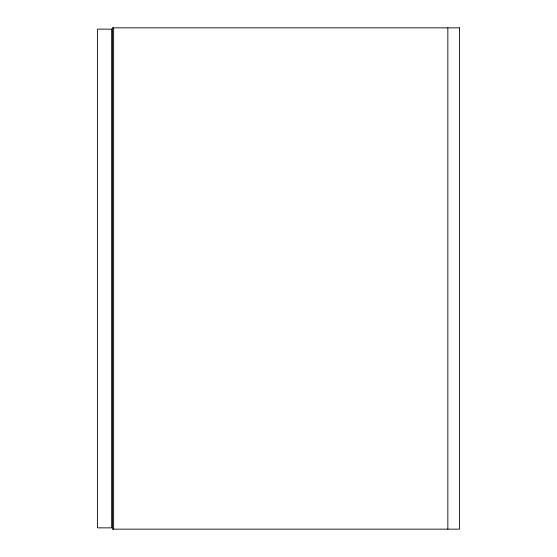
<?xml version="1.0" encoding="UTF-8"?>
<svg xmlns="http://www.w3.org/2000/svg" width="557" height="557" viewBox="0 0 557 557"><rect width="100%" height="100%" fill="white"/><g stroke="black" fill="none" stroke-linecap="round" stroke-linejoin="round"><path stroke-width="0.84" d="M447.849 27.85L447.849 529.15M113.649 27.85L113.649 529.15M459.421 27.85L112.361 27.85L112.361 529.15L459.421 529.15L459.421 27.85M111.72 29.138L97.579 29.138L97.579 527.862L111.72 527.862L111.72 29.138"/></g></svg>
